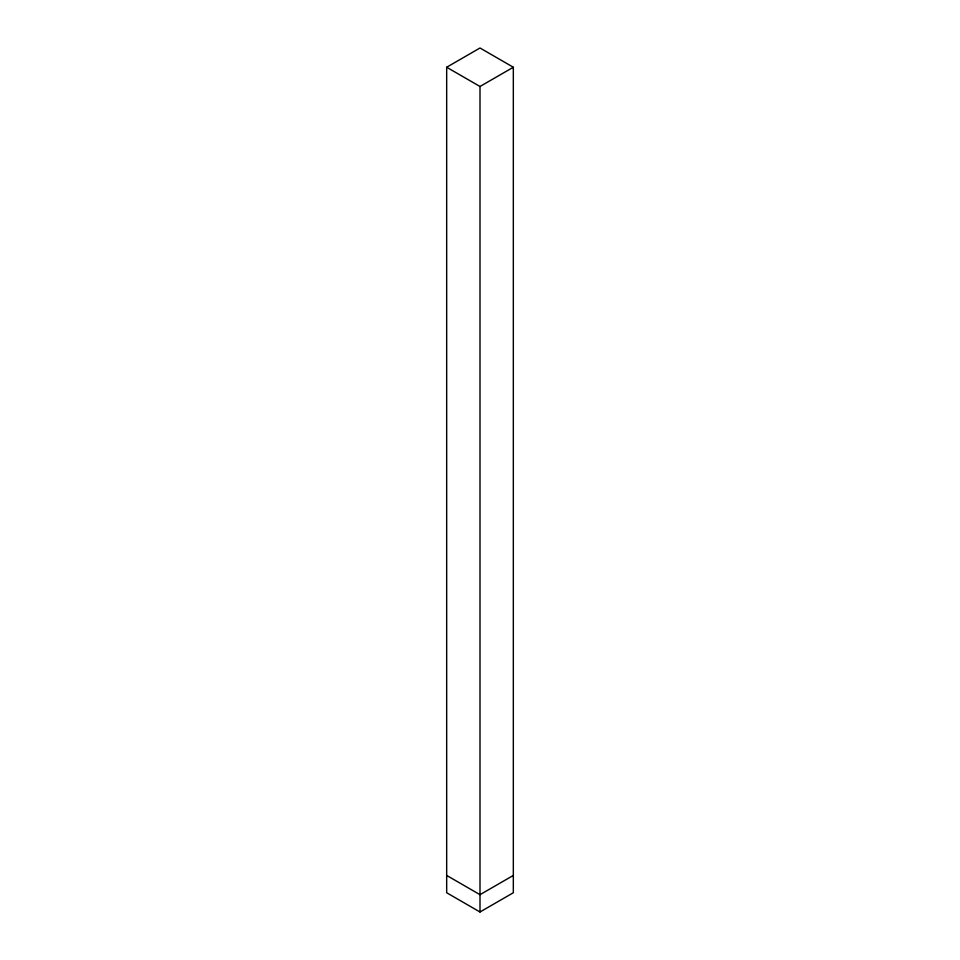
<?xml version="1.0" encoding="UTF-8"?>
<svg xmlns="http://www.w3.org/2000/svg" width="960" height="960" viewBox="0 0 960 960"><rect width="100%" height="100%" fill="white"/><g stroke="black" fill="none" stroke-linecap="round" stroke-linejoin="round"><path stroke-width="1.44" d="M446.676 67.248L480 48L513.324 67.248L513.324 892.752L480 912L446.676 892.752L446.676 67.248L480 86.484L513.324 67.248M513.324 875.436L480 894.684L446.676 875.436M480 86.484L480 912"/></g></svg>
